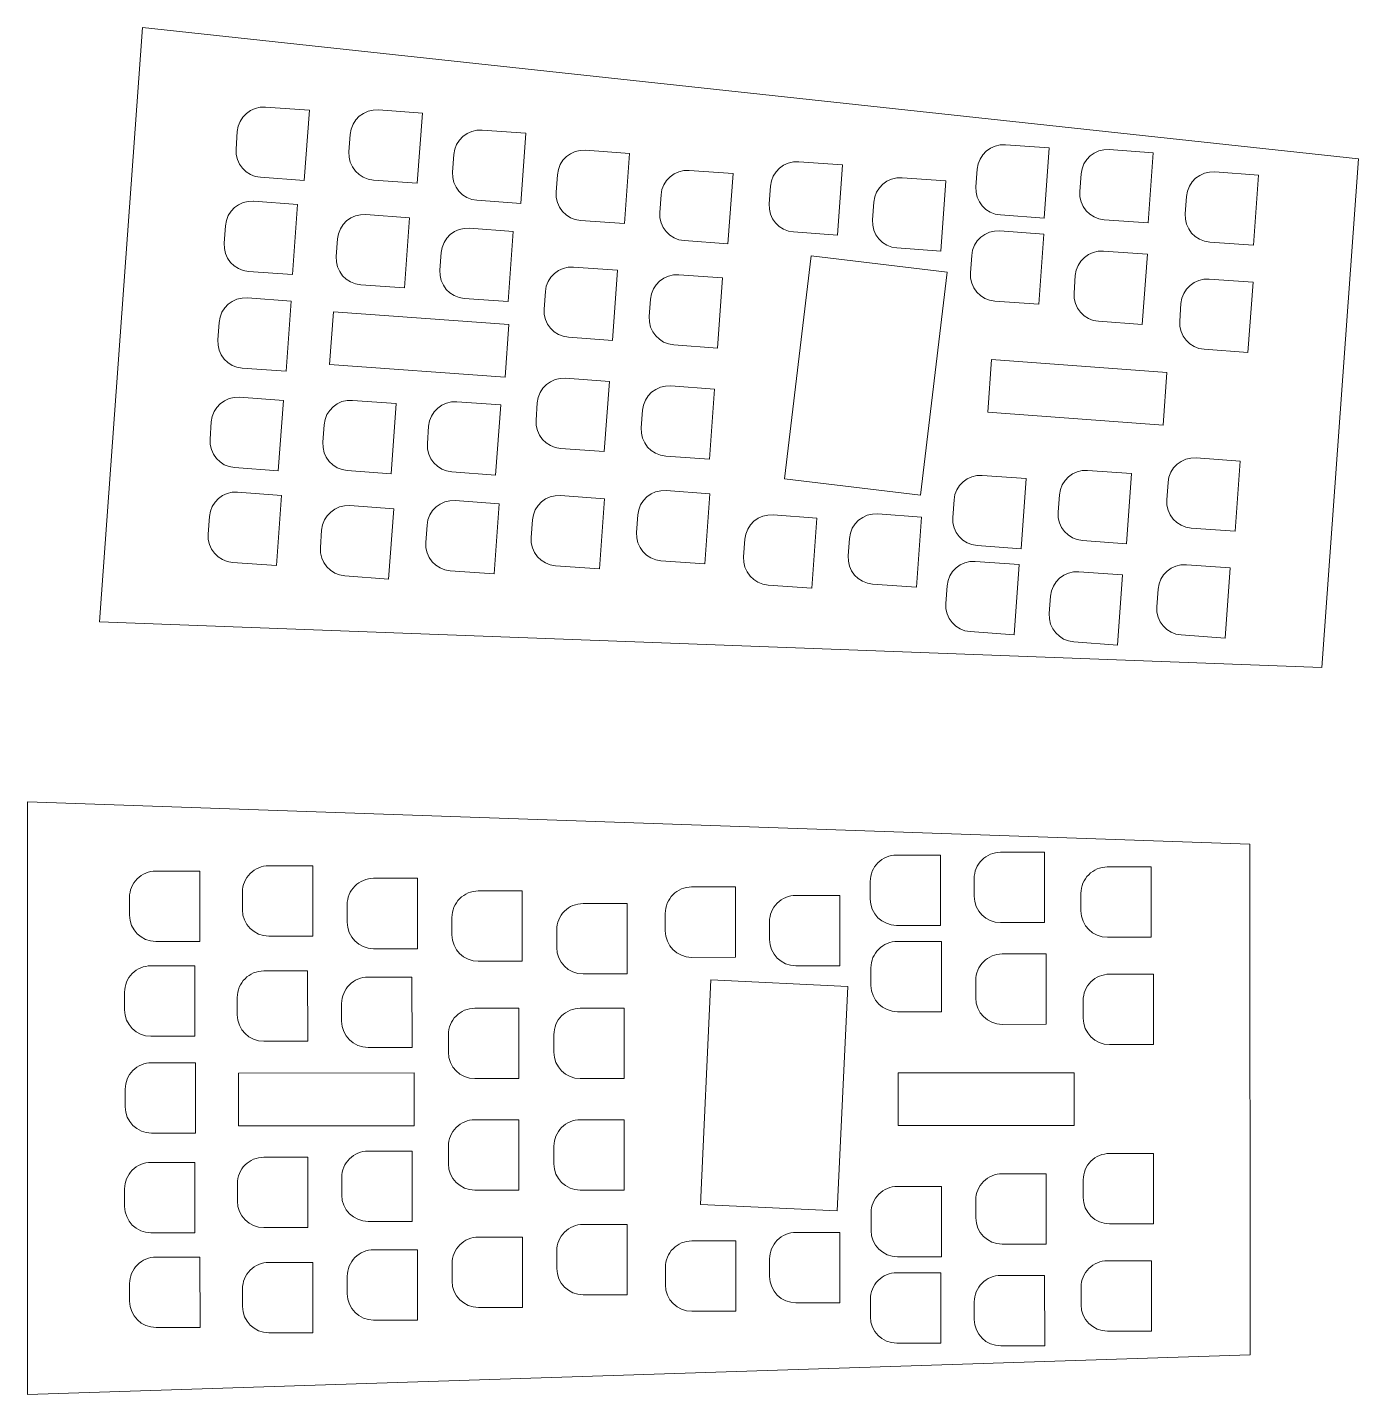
# Model space of a CAD drawing. Header units: millimetres. Extents: x -516 to 436, y -130 to 992.
# Drawn here: x -515.7 to -440, y 439.9 to 517.7 of the extents above; entities that cross this region are included whole.
import ezdxf

# ---------------------------------------------------------------- set-up
doc = ezdxf.new("R2010")
doc.units = ezdxf.units.MM

msp = doc.modelspace()

# ---------------------------------------------------------------- linework, layer by layer
at = {"color": 7, "linetype": 'Continuous', "lineweight": 15}
for p, q in [((-509.139, 517.671), (-511.583, 483.887)), ((-439.981, 510.201), (-509.139, 517.671)), ((-499.646, 512.955), (-502.139, 513.136)), ((-493.222, 512.795), (-495.715, 512.976)), ((-499.934, 508.966), (-499.646, 512.955)), ((-493.511, 508.806), (-493.222, 512.795)), ((-503.744, 511.748), (-503.816, 510.75)), ((-497.32, 511.588), (-497.392, 510.59)), ((-487.333, 511.649), (-489.826, 511.829)), ((-487.621, 507.659), (-487.333, 511.649)), ((-481.443, 510.502), (-483.937, 510.683)), ((-457.573, 510.815), (-460.066, 510.995)), ((-457.862, 506.825), (-457.573, 510.815)), ((-451.665, 510.542), (-454.159, 510.723)), ((-491.43, 510.441), (-491.503, 509.444)), ((-481.732, 506.513), (-481.443, 510.502)), ((-469.329, 509.848), (-471.822, 510.028)), ((-451.954, 506.553), (-451.665, 510.542)), ((-442.073, 481.291), (-439.981, 510.201)), ((-502.428, 509.146), (-499.934, 508.966)), ((-485.541, 509.295), (-485.613, 508.297)), ((-475.554, 509.356), (-478.047, 509.536)), ((-475.842, 505.366), (-475.554, 509.356)), ((-469.617, 505.858), (-469.329, 509.848)), ((-463.452, 508.941), (-465.946, 509.121)), ((-461.671, 509.607), (-461.743, 508.61)), ((-455.763, 509.335), (-455.835, 508.337)), ((-445.671, 509.272), (-448.165, 509.452)), ((-445.96, 505.282), (-445.671, 509.272)), ((-496.004, 508.986), (-493.511, 508.806)), ((-473.427, 508.641), (-473.499, 507.643)), ((-463.741, 504.951), (-463.452, 508.941)), ((-500.319, 507.604), (-502.812, 507.784)), ((-500.607, 503.614), (-500.319, 507.604)), ((-490.115, 507.84), (-487.621, 507.659)), ((-479.651, 508.148), (-479.724, 507.151)), ((-467.55, 507.734), (-467.622, 506.736)), ((-449.769, 508.064), (-449.841, 507.067)), ((-493.944, 506.85), (-496.438, 507.031)), ((-494.233, 502.861), (-493.944, 506.85)), ((-460.355, 507.006), (-457.862, 506.825)), ((-504.417, 506.396), (-504.489, 505.399)), ((-488.052, 506.072), (-490.545, 506.252)), ((-488.34, 502.082), (-488.052, 506.072)), ((-484.225, 506.693), (-481.732, 506.513)), ((-472.111, 506.039), (-469.617, 505.858)), ((-457.885, 505.916), (-460.379, 506.097)), ((-454.447, 506.733), (-451.954, 506.553)), ((-498.042, 505.643), (-498.114, 504.645)), ((-478.336, 505.547), (-475.842, 505.366)), ((-458.174, 501.927), (-457.885, 505.916)), ((-448.453, 505.463), (-445.96, 505.282)), ((-492.149, 504.864), (-492.222, 503.867)), ((-471.113, 504.677), (-472.633, 491.999)), ((-463.381, 503.75), (-471.113, 504.677)), ((-466.234, 505.132), (-463.741, 504.951)), ((-461.983, 504.709), (-462.055, 503.712)), ((-451.996, 504.77), (-454.489, 504.95)), ((-452.284, 500.78), (-451.996, 504.77)), ((-503.101, 503.795), (-500.607, 503.614)), ((-482.129, 503.865), (-484.622, 504.045)), ((-482.418, 499.875), (-482.129, 503.865)), ((-464.901, 491.072), (-463.381, 503.75)), ((-496.726, 503.041), (-494.233, 502.861)), ((-476.145, 503.432), (-478.638, 503.612)), ((-476.433, 499.442), (-476.145, 503.432)), ((-456.094, 503.562), (-456.166, 502.565)), ((-445.987, 503.181), (-448.481, 503.362)), ((-446.276, 499.192), (-445.987, 503.181)), ((-500.679, 502.107), (-503.172, 502.288)), ((-500.967, 498.118), (-500.679, 502.107)), ((-490.834, 502.263), (-488.34, 502.082)), ((-486.227, 502.657), (-486.299, 501.66)), ((-480.242, 502.224), (-480.315, 501.227)), ((-460.667, 502.107), (-458.174, 501.927)), ((-498.276, 501.503), (-498.494, 498.511)), ((-488.302, 500.778), (-498.276, 501.503)), ((-450.085, 501.974), (-450.157, 500.977)), ((-504.776, 500.9), (-504.849, 499.902)), ((-488.52, 497.786), (-488.302, 500.778)), ((-454.778, 500.961), (-452.284, 500.78)), ((-484.911, 500.056), (-482.418, 499.875)), ((-478.927, 499.623), (-476.433, 499.442)), ((-448.769, 499.372), (-446.276, 499.192)), ((-503.461, 498.298), (-500.967, 498.118)), ((-498.494, 498.511), (-488.52, 497.786)), ((-460.858, 498.784), (-461.076, 495.791)), ((-450.885, 498.059), (-460.858, 498.784)), ((-482.586, 497.542), (-485.08, 497.723)), ((-482.875, 493.553), (-482.586, 497.542)), ((-451.102, 495.067), (-450.885, 498.059)), ((-476.602, 497.109), (-479.096, 497.29)), ((-476.891, 493.12), (-476.602, 497.109)), ((-501.125, 496.461), (-503.619, 496.641)), ((-501.414, 492.471), (-501.125, 496.461)), ((-494.709, 496.289), (-497.202, 496.469)), ((-494.997, 492.299), (-494.709, 496.289)), ((-488.765, 496.211), (-491.259, 496.391)), ((-489.054, 492.221), (-488.765, 496.211)), ((-486.684, 496.335), (-486.756, 495.337)), ((-480.7, 495.902), (-480.772, 494.904)), ((-505.223, 495.253), (-505.295, 494.256)), ((-461.076, 495.791), (-451.102, 495.067)), ((-498.806, 495.082), (-498.879, 494.084)), ((-492.863, 495.003), (-492.935, 494.006)), ((-485.369, 493.733), (-482.875, 493.553)), ((-479.384, 493.3), (-476.891, 493.12)), ((-446.723, 493.015), (-449.216, 493.196)), ((-447.011, 489.026), (-446.723, 493.015)), ((-503.907, 492.652), (-501.414, 492.471)), ((-497.491, 492.48), (-494.997, 492.299)), ((-491.547, 492.402), (-489.054, 492.221)), ((-472.633, 491.999), (-464.901, 491.072)), ((-458.891, 492.022), (-461.384, 492.202)), ((-459.179, 488.032), (-458.891, 492.022)), ((-452.898, 492.308), (-455.391, 492.489)), ((-453.186, 488.319), (-452.898, 492.308)), ((-501.229, 491.068), (-503.723, 491.249)), ((-476.87, 491.162), (-479.364, 491.342)), ((-450.821, 491.808), (-450.893, 490.811)), ((-501.518, 487.079), (-501.229, 491.068)), ((-494.85, 490.302), (-497.343, 490.482)), ((-488.856, 490.589), (-491.35, 490.769)), ((-489.145, 486.599), (-488.856, 490.589)), ((-482.863, 490.875), (-485.357, 491.056)), ((-483.152, 486.886), (-482.863, 490.875)), ((-477.159, 487.172), (-476.87, 491.162)), ((-462.988, 490.814), (-463.061, 489.817)), ((-456.995, 491.101), (-457.068, 490.104)), ((-505.327, 489.861), (-505.399, 488.864)), ((-495.138, 486.312), (-494.85, 490.302)), ((-486.961, 489.668), (-487.033, 488.67)), ((-480.968, 489.954), (-481.04, 488.957)), ((-470.781, 489.779), (-473.274, 489.959)), ((-471.07, 485.789), (-470.781, 489.779)), ((-464.835, 489.83), (-467.328, 490.01)), ((-465.124, 485.84), (-464.835, 489.83)), ((-498.947, 489.095), (-499.02, 488.097)), ((-492.954, 489.381), (-493.026, 488.384)), ((-449.505, 489.206), (-447.011, 489.026)), ((-474.879, 488.571), (-474.951, 487.574)), ((-468.933, 488.623), (-469.005, 487.625)), ((-461.673, 488.213), (-459.179, 488.032)), ((-455.68, 488.499), (-453.186, 488.319)), ((-479.652, 487.353), (-477.159, 487.172)), ((-504.012, 487.259), (-501.518, 487.079)), ((-491.639, 486.779), (-489.145, 486.599)), ((-485.645, 487.066), (-483.152, 486.886)), ((-459.287, 487.129), (-461.78, 487.31)), ((-459.575, 483.14), (-459.287, 487.129)), ((-453.401, 486.549), (-455.895, 486.729)), ((-453.69, 482.559), (-453.401, 486.549)), ((-447.287, 486.943), (-449.78, 487.123)), ((-447.576, 482.953), (-447.287, 486.943)), ((-497.632, 486.493), (-495.138, 486.312)), ((-473.563, 485.969), (-471.07, 485.789)), ((-467.617, 486.021), (-465.124, 485.84)), ((-463.385, 485.922), (-463.457, 484.925)), ((-457.499, 485.341), (-457.571, 484.344)), ((-451.385, 485.736), (-451.457, 484.738)), ((-511.583, 483.887), (-442.073, 481.291)), ((-462.069, 483.32), (-459.575, 483.14)), ((-456.184, 482.739), (-453.69, 482.559)), ((-450.069, 483.134), (-447.576, 482.953)), ((-515.682, 473.641), (-515.672, 439.948)), ((-446.165, 471.234), (-515.682, 473.641)), ((-446.156, 442.208), (-446.165, 471.234)), ((-463.755, 470.624), (-466.255, 470.623)), ((-463.754, 466.624), (-463.755, 470.624)), ((-457.843, 470.78), (-460.343, 470.779)), ((-457.842, 466.78), (-457.843, 470.78)), ((-505.872, 469.71), (-508.372, 469.709)), ((-505.871, 465.71), (-505.872, 469.71)), ((-499.454, 470.016), (-501.954, 470.015)), ((-499.452, 466.016), (-499.454, 470.016)), ((-451.773, 469.947), (-454.273, 469.946)), ((-451.771, 465.947), (-451.773, 469.947)), ((-493.497, 469.299), (-495.997, 469.298)), ((-493.495, 465.299), (-493.497, 469.299)), ((-475.41, 468.808), (-477.91, 468.807)), ((-475.408, 464.808), (-475.41, 468.808)), ((-467.754, 469.123), (-467.754, 468.123)), ((-461.843, 469.279), (-461.842, 468.279)), ((-509.872, 468.209), (-509.871, 467.209)), ((-503.453, 468.514), (-503.453, 467.514)), ((-487.54, 468.582), (-490.04, 468.581)), ((-487.538, 464.582), (-487.54, 468.582)), ((-469.483, 468.329), (-471.983, 468.328)), ((-469.482, 464.329), (-469.483, 468.329)), ((-455.772, 468.446), (-455.772, 467.446)), ((-497.496, 467.798), (-497.496, 466.798)), ((-481.582, 467.866), (-484.082, 467.865)), ((-481.581, 463.866), (-481.582, 467.866)), ((-479.409, 467.306), (-479.409, 466.306)), ((-491.539, 467.081), (-491.539, 466.081)), ((-485.582, 466.364), (-485.582, 465.364)), ((-473.482, 466.828), (-473.482, 465.828)), ((-466.254, 466.623), (-463.754, 466.624)), ((-460.342, 466.779), (-457.842, 466.78)), ((-508.371, 465.709), (-505.871, 465.71)), ((-501.952, 466.015), (-499.452, 466.016)), ((-463.711, 465.716), (-466.211, 465.715)), ((-463.71, 461.716), (-463.711, 465.716)), ((-454.271, 465.946), (-451.771, 465.947)), ((-495.995, 465.298), (-493.495, 465.299)), ((-477.908, 464.807), (-475.408, 464.808)), ((-457.754, 464.999), (-460.254, 464.998)), ((-457.753, 460.999), (-457.754, 464.999)), ((-506.156, 464.324), (-508.656, 464.323)), ((-506.154, 460.324), (-506.156, 464.324)), ((-499.743, 464.034), (-502.243, 464.033)), ((-499.742, 460.034), (-499.743, 464.034)), ((-490.038, 464.581), (-487.538, 464.582)), ((-471.982, 464.328), (-469.482, 464.329)), ((-467.711, 464.214), (-467.711, 463.214)), ((-493.81, 463.685), (-496.31, 463.684)), ((-493.809, 459.685), (-493.81, 463.685)), ((-484.081, 463.865), (-481.581, 463.866)), ((-476.814, 463.521), (-477.412, 450.766)), ((-469.035, 463.156), (-476.814, 463.521)), ((-461.754, 463.498), (-461.754, 462.498)), ((-451.646, 463.85), (-454.146, 463.849)), ((-451.645, 459.85), (-451.646, 463.85)), ((-510.155, 462.822), (-510.155, 461.822)), ((-503.743, 462.533), (-503.743, 461.533)), ((-469.633, 450.402), (-469.035, 463.156)), ((-497.809, 462.183), (-497.809, 461.183)), ((-487.743, 461.913), (-490.243, 461.912)), ((-487.741, 457.913), (-487.743, 461.913)), ((-481.743, 461.914), (-484.243, 461.914)), ((-481.741, 457.914), (-481.743, 461.914)), ((-466.21, 461.715), (-463.71, 461.716)), ((-455.646, 462.349), (-455.646, 461.349)), ((-460.253, 460.998), (-457.753, 460.999)), ((-508.654, 460.323), (-506.154, 460.324)), ((-491.742, 460.412), (-491.742, 459.412)), ((-485.742, 460.413), (-485.742, 459.413)), ((-502.242, 460.033), (-499.742, 460.034)), ((-496.309, 459.684), (-493.809, 459.685)), ((-454.145, 459.849), (-451.645, 459.85)), ((-506.116, 458.815), (-508.616, 458.815)), ((-506.115, 454.815), (-506.116, 458.815)), ((-493.677, 458.233), (-503.677, 458.23)), ((-503.677, 458.23), (-503.677, 455.23)), ((-493.677, 455.233), (-493.677, 458.233)), ((-490.241, 457.912), (-487.741, 457.913)), ((-484.241, 457.914), (-481.741, 457.914)), ((-456.161, 458.245), (-466.161, 458.242)), ((-466.161, 458.242), (-466.16, 455.242)), ((-456.16, 455.245), (-456.161, 458.245)), ((-510.116, 457.314), (-510.115, 456.314)), ((-487.741, 455.573), (-490.241, 455.573)), ((-487.74, 451.573), (-487.741, 455.573)), ((-481.741, 455.575), (-484.241, 455.574)), ((-481.74, 451.575), (-481.741, 455.575)), ((-508.615, 454.815), (-506.115, 454.815)), ((-503.677, 455.23), (-493.677, 455.233)), ((-466.16, 455.242), (-456.16, 455.245)), ((-491.74, 454.072), (-491.74, 453.072)), ((-485.74, 454.074), (-485.74, 453.074)), ((-506.152, 453.152), (-508.652, 453.151)), ((-506.151, 449.152), (-506.152, 453.152)), ((-499.74, 453.445), (-502.24, 453.444)), ((-499.739, 449.445), (-499.74, 453.445)), ((-493.807, 453.798), (-496.307, 453.797)), ((-493.806, 449.798), (-493.807, 453.798)), ((-451.643, 453.657), (-454.143, 453.657)), ((-451.642, 449.657), (-451.643, 453.657)), ((-457.751, 452.505), (-460.251, 452.504)), ((-457.749, 448.505), (-457.751, 452.505)), ((-510.152, 451.65), (-510.152, 450.65)), ((-503.74, 451.944), (-503.739, 450.944)), ((-497.806, 452.297), (-497.806, 451.297)), ((-490.24, 451.573), (-487.74, 451.573)), ((-484.24, 451.574), (-481.74, 451.575)), ((-463.707, 451.785), (-466.207, 451.784)), ((-463.706, 447.785), (-463.707, 451.785)), ((-455.643, 452.156), (-455.643, 451.156)), ((-461.75, 451.004), (-461.75, 450.004)), ((-477.412, 450.766), (-469.633, 450.402)), ((-467.707, 450.284), (-467.707, 449.284)), ((-502.239, 449.444), (-499.739, 449.445)), ((-496.306, 449.797), (-493.806, 449.798)), ((-481.577, 449.624), (-484.077, 449.623)), ((-481.576, 445.624), (-481.577, 449.624)), ((-454.142, 449.657), (-451.642, 449.657)), ((-508.651, 449.151), (-506.151, 449.152)), ((-487.534, 448.904), (-490.034, 448.903)), ((-487.533, 444.904), (-487.534, 448.904)), ((-475.404, 448.686), (-477.904, 448.685)), ((-475.403, 444.686), (-475.404, 448.686)), ((-469.477, 449.168), (-471.977, 449.167)), ((-469.476, 445.168), (-469.477, 449.168)), ((-460.249, 448.504), (-457.749, 448.505)), ((-505.866, 447.766), (-508.366, 447.765)), ((-505.864, 443.766), (-505.866, 447.766)), ((-493.49, 448.184), (-495.99, 448.183)), ((-493.489, 444.184), (-493.49, 448.184)), ((-485.577, 448.123), (-485.576, 447.123)), ((-466.206, 447.784), (-463.706, 447.785)), ((-499.447, 447.464), (-501.947, 447.463)), ((-499.446, 443.464), (-499.447, 447.464)), ((-491.533, 447.403), (-491.533, 446.403)), ((-479.403, 447.184), (-479.403, 446.184)), ((-473.477, 447.667), (-473.476, 446.667)), ((-451.766, 447.56), (-454.266, 447.559)), ((-451.765, 443.56), (-451.766, 447.56)), ((-509.865, 446.264), (-509.865, 445.264)), ((-497.49, 446.683), (-497.49, 445.683)), ((-463.748, 446.876), (-466.248, 446.876)), ((-463.747, 442.876), (-463.748, 446.876)), ((-457.836, 446.724), (-460.336, 446.723)), ((-457.835, 442.724), (-457.836, 446.724)), ((-503.447, 445.962), (-503.446, 444.962)), ((-484.076, 445.623), (-481.576, 445.624)), ((-467.747, 445.375), (-467.747, 444.375)), ((-455.766, 446.059), (-455.765, 445.059)), ((-490.033, 444.903), (-487.533, 444.904)), ((-477.903, 444.685), (-475.403, 444.686)), ((-471.976, 445.167), (-469.476, 445.168)), ((-461.835, 445.222), (-461.835, 444.222)), ((-495.989, 444.183), (-493.489, 444.184)), ((-508.364, 443.765), (-505.864, 443.766)), ((-501.946, 443.463), (-499.446, 443.464)), ((-454.265, 443.559), (-451.765, 443.56)), ((-466.247, 442.876), (-463.747, 442.876)), ((-460.335, 442.723), (-457.835, 442.724)), ((-515.672, 439.948), (-446.156, 442.208))]:
    msp.add_line(p, q, dxfattribs=at)
for centre, start, end in [((-502.247, 511.639), 85.86132, 175.86132), ((-495.824, 511.479), 85.86132, 175.86132), ((-489.934, 510.333), 85.86132, 175.86132), ((-502.32, 510.642), 175.86132, 265.86132), ((-484.045, 509.187), 85.86132, 175.86132), ((-460.175, 509.499), 85.86132, 175.86132), ((-454.267, 509.227), 85.86132, 175.86132), ((-495.896, 510.482), 175.86132, 265.86132), ((-471.93, 508.532), 85.86132, 175.86132), ((-490.006, 509.336), 175.86132, 265.86132), ((-478.155, 508.04), 85.86132, 175.86132), ((-466.054, 507.625), 85.86132, 175.86132), ((-448.273, 507.956), 85.86132, 175.86132), ((-460.247, 508.502), 175.86132, 265.86132), ((-454.339, 508.229), 175.86132, 265.86132), ((-502.921, 506.288), 85.86132, 175.86132), ((-484.117, 508.189), 175.86132, 265.86132), ((-472.003, 507.535), 175.86132, 265.86132), ((-496.546, 505.534), 85.86132, 175.86132), ((-478.228, 507.043), 175.86132, 265.86132), ((-448.345, 506.959), 175.86132, 265.86132), ((-490.653, 504.756), 85.86132, 175.86132), ((-466.126, 506.628), 175.86132, 265.86132), ((-460.487, 504.601), 85.86132, 175.86132), ((-502.993, 505.291), 175.86132, 265.86132), ((-496.618, 504.537), 175.86132, 265.86132), ((-454.598, 503.454), 85.86132, 175.86132), ((-490.726, 503.759), 175.86132, 265.86132), ((-484.731, 502.549), 85.86132, 175.86132), ((-460.559, 503.603), 175.86132, 265.86132), ((-478.746, 502.116), 85.86132, 175.86132), ((-448.589, 501.866), 85.86132, 175.86132), ((-503.28, 500.792), 85.86132, 175.86132), ((-454.67, 502.457), 175.86132, 265.86132), ((-484.803, 501.552), 175.86132, 265.86132), ((-478.819, 501.119), 175.86132, 265.86132), ((-448.661, 500.868), 175.86132, 265.86132), ((-503.353, 499.794), 175.86132, 265.86132), ((-485.188, 496.226), 85.86132, 175.86132), ((-479.204, 495.793), 85.86132, 175.86132), ((-503.727, 495.145), 85.86132, 175.86132), ((-497.31, 494.973), 85.86132, 175.86132), ((-491.367, 494.895), 85.86132, 175.86132), ((-485.26, 495.229), 175.86132, 265.86132), ((-479.276, 494.796), 175.86132, 265.86132), ((-503.799, 494.148), 175.86132, 265.86132), ((-497.382, 493.976), 175.86132, 265.86132), ((-491.439, 493.898), 175.86132, 265.86132), ((-449.324, 491.7), 85.86132, 175.86132), ((-461.492, 490.706), 85.86132, 175.86132), ((-455.499, 490.993), 85.86132, 175.86132), ((-503.831, 489.753), 85.86132, 175.86132), ((-479.472, 489.846), 85.86132, 175.86132), ((-497.451, 488.986), 85.86132, 175.86132), ((-491.458, 489.273), 85.86132, 175.86132), ((-485.465, 489.56), 85.86132, 175.86132), ((-449.397, 490.702), 175.86132, 265.86132), ((-473.383, 488.463), 85.86132, 175.86132), ((-467.437, 488.514), 85.86132, 175.86132), ((-461.565, 489.709), 175.86132, 265.86132), ((-455.571, 489.995), 175.86132, 265.86132), ((-479.544, 488.849), 175.86132, 265.86132), ((-503.903, 488.755), 175.86132, 265.86132), ((-491.53, 488.276), 175.86132, 265.86132), ((-485.537, 488.562), 175.86132, 265.86132), ((-497.523, 487.989), 175.86132, 265.86132), ((-473.455, 487.465), 175.86132, 265.86132), ((-467.509, 487.517), 175.86132, 265.86132), ((-461.888, 485.814), 85.86132, 175.86132), ((-456.003, 485.233), 85.86132, 175.86132), ((-449.889, 485.627), 85.86132, 175.86132), ((-461.961, 484.816), 175.86132, 265.86132), ((-456.075, 484.236), 175.86132, 265.86132), ((-449.961, 484.63), 175.86132, 265.86132), ((-466.254, 469.123), 90.01687, 180.01687), ((-460.343, 469.279), 90.01687, 180.01687), ((-508.372, 468.209), 90.01687, 180.01687), ((-501.953, 468.515), 90.01687, 180.01687), ((-454.272, 468.446), 90.01687, 180.01687), ((-495.996, 467.798), 90.01687, 180.01687), ((-477.909, 467.307), 90.01687, 180.01687), ((-490.039, 467.081), 90.01687, 180.01687), ((-471.982, 466.828), 90.01687, 180.01687), ((-466.254, 468.123), 180.01687, 270.01687), ((-460.342, 468.279), 180.01687, 270.01687), ((-508.371, 467.209), 180.01687, 270.01687), ((-501.953, 467.515), 180.01687, 270.01687), ((-484.082, 466.365), 90.01687, 180.01687), ((-454.272, 467.446), 180.01687, 270.01687), ((-495.996, 466.798), 180.01687, 270.01687), ((-490.039, 466.081), 180.01687, 270.01687), ((-477.909, 466.307), 180.01687, 270.01687), ((-471.982, 465.828), 180.01687, 270.01687), ((-466.211, 464.215), 90.01687, 180.01687), ((-484.082, 465.365), 180.01687, 270.01687), ((-460.254, 463.498), 90.01687, 180.01687), ((-508.655, 462.823), 90.01687, 180.01687), ((-502.243, 462.533), 90.01687, 180.01687), ((-496.309, 462.184), 90.01687, 180.01687), ((-454.146, 462.349), 90.01687, 180.01687), ((-466.211, 463.215), 180.01687, 270.01687), ((-460.254, 462.498), 180.01687, 270.01687), ((-508.655, 461.823), 180.01687, 270.01687), ((-490.242, 460.412), 90.01687, 180.01687), ((-484.242, 460.414), 90.01687, 180.01687), ((-502.243, 461.533), 180.01687, 270.01687), ((-496.309, 461.184), 180.01687, 270.01687), ((-454.146, 461.349), 180.01687, 270.01687), ((-490.242, 459.412), 180.01687, 270.01687), ((-484.242, 459.414), 180.01687, 270.01687), ((-508.616, 457.315), 90.01687, 180.01687), ((-508.615, 456.315), 180.01687, 270.01687), ((-490.24, 454.073), 90.01687, 180.01687), ((-484.24, 454.074), 90.01687, 180.01687), ((-508.652, 451.651), 90.01687, 180.01687), ((-502.24, 451.944), 90.01687, 180.01687), ((-496.306, 452.297), 90.01687, 180.01687), ((-454.143, 452.157), 90.01687, 180.01687), ((-490.24, 453.073), 180.01687, 270.01687), ((-484.24, 453.074), 180.01687, 270.01687), ((-460.25, 451.004), 90.01687, 180.01687), ((-466.207, 450.284), 90.01687, 180.01687), ((-502.239, 450.944), 180.01687, 270.01687), ((-496.306, 451.297), 180.01687, 270.01687), ((-454.143, 451.157), 180.01687, 270.01687), ((-508.652, 450.651), 180.01687, 270.01687), ((-484.077, 448.123), 90.01687, 180.01687), ((-466.207, 449.284), 180.01687, 270.01687), ((-460.25, 450.004), 180.01687, 270.01687), ((-490.033, 447.403), 90.01687, 180.01687), ((-477.903, 447.185), 90.01687, 180.01687), ((-471.977, 447.667), 90.01687, 180.01687), ((-508.365, 446.265), 90.01687, 180.01687), ((-495.99, 446.683), 90.01687, 180.01687), ((-501.947, 445.963), 90.01687, 180.01687), ((-484.076, 447.123), 180.01687, 270.01687), ((-454.266, 446.059), 90.01687, 180.01687), ((-490.033, 446.403), 180.01687, 270.01687), ((-477.903, 446.185), 180.01687, 270.01687), ((-471.976, 446.667), 180.01687, 270.01687), ((-466.247, 445.376), 90.01687, 180.01687), ((-460.335, 445.223), 90.01687, 180.01687), ((-495.99, 445.683), 180.01687, 270.01687), ((-508.365, 445.265), 180.01687, 270.01687), ((-501.946, 444.963), 180.01687, 270.01687), ((-454.265, 445.059), 180.01687, 270.01687), ((-466.247, 444.376), 180.01687, 270.01687), ((-460.335, 444.223), 180.01687, 270.01687)]:
    msp.add_arc(centre, 1.5, start, end, dxfattribs=at)

doc.saveas('drawing.dxf')
